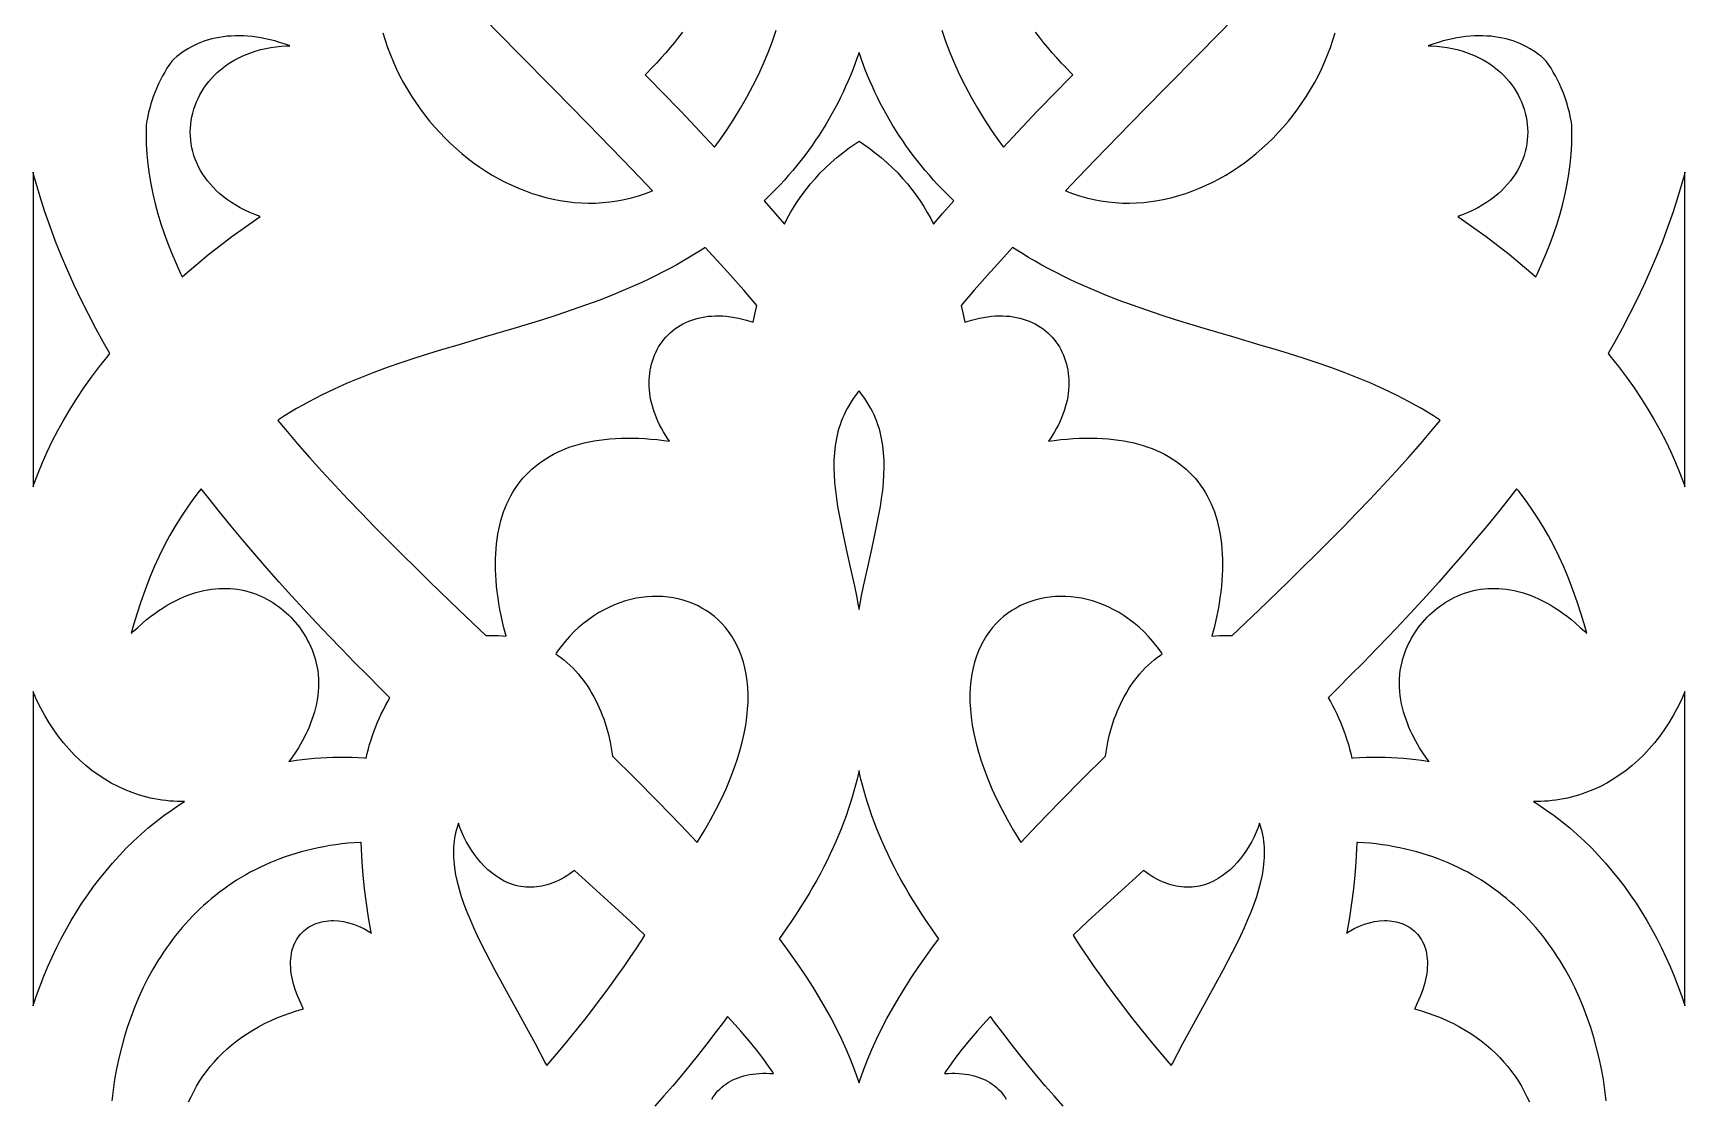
# Model space of a CAD drawing. Extents: x -340 to 340, y -265 to 265.
# Drawn here: x 230.2 to 289.8, y -57.4 to -18.9 of the extents above; entities that cross this region are included whole.
import ezdxf

# ---------------------------------------------------------------- set-up
doc = ezdxf.new("R2010")
doc.units = 0
doc.layers.add('LAYER_1', color=18, linetype='CONTINUOUS')

msp = doc.modelspace()

# ---------------------------------------------------------------- linework, layer by layer
at = {"layer": 'LAYER_1'}
for points in [[(242.823, -18.935), (242.904, -19.205), (242.994, -19.472), (243.093, -19.735), (243.2, -19.994), (243.316, -20.25), (243.439, -20.501), (243.57, -20.748), (243.709, -20.99), (243.855, -21.228), (244.008, -21.46), (244.168, -21.688), (244.335, -21.91), (244.508, -22.126), (244.687, -22.336), (244.873, -22.541), (245.064, -22.739), (245.26, -22.93), (245.462, -23.115), (245.669, -23.293), (245.881, -23.464), (246.097, -23.628), (246.317, -23.784), (246.542, -23.932), (246.77, -24.072), (247.002, -24.204), (247.238, -24.328), (247.476, -24.443), (247.717, -24.549), (247.962, -24.646), (248.208, -24.734), (248.457, -24.813), (248.707, -24.882), (248.96, -24.941), (249.214, -24.991), (249.469, -25.03), (249.725, -25.059), (249.983, -25.077), (250.241, -25.085), (250.499, -25.082), (250.757, -25.067), (251.016, -25.042), (251.274, -25.004), (251.533, -24.955), (251.79, -24.894), (252.047, -24.821), (252.303, -24.736), (252.552, -24.64), (252.093, -24.157), (251.472, -23.51), (250.222, -22.224), (248.965, -20.946), (247.703, -19.67), (246.437, -18.391)], [(273.564, -18.391), (272.298, -19.671), (271.036, -20.947), (269.779, -22.225), (268.528, -23.51), (267.907, -24.157), (267.448, -24.64), (267.697, -24.736), (267.953, -24.821), (268.21, -24.894), (268.467, -24.955), (268.726, -25.004), (268.984, -25.042), (269.243, -25.067), (269.501, -25.082), (269.76, -25.085), (270.017, -25.077), (270.275, -25.059), (270.531, -25.03), (270.786, -24.991), (271.04, -24.941), (271.293, -24.882), (271.543, -24.813), (271.792, -24.734), (272.039, -24.646), (272.283, -24.549), (272.524, -24.443), (272.763, -24.328), (272.998, -24.204), (273.23, -24.072), (273.459, -23.932), (273.683, -23.784), (273.904, -23.628), (274.12, -23.464), (274.331, -23.293), (274.538, -23.115), (274.74, -22.93), (274.937, -22.739), (275.128, -22.541), (275.313, -22.336), (275.492, -22.126), (275.665, -21.91), (275.832, -21.688), (275.992, -21.46), (276.145, -21.228), (276.292, -20.99), (276.43, -20.748), (276.561, -20.501), (276.685, -20.25), (276.8, -19.994), (276.907, -19.735), (277.006, -19.472), (277.096, -19.205), (277.177, -18.935)], [(253.631, -18.912), (253.492, -19.097), (253.346, -19.284), (253.193, -19.47), (253.034, -19.657), (252.868, -19.844), (252.696, -20.031), (252.516, -20.218), (252.33, -20.406), (252.283, -20.452), (252.498, -20.666), (252.856, -21.03), (253.566, -21.768), (254.265, -22.509), (254.792, -23.071), (254.944, -22.864), (255.222, -22.463), (255.482, -22.061), (255.727, -21.659), (255.957, -21.256), (256.17, -20.854), (256.369, -20.451), (256.552, -20.048), (256.721, -19.646), (256.874, -19.244), (257.013, -18.842)], [(262.987, -18.842), (263.126, -19.244), (263.28, -19.646), (263.448, -20.048), (263.631, -20.451), (263.83, -20.854), (264.043, -21.256), (264.273, -21.659), (264.518, -22.061), (264.779, -22.463), (265.056, -22.864), (265.208, -23.071), (265.734, -22.509), (266.434, -21.768), (267.144, -21.03), (267.502, -20.666), (267.717, -20.451), (267.671, -20.406), (267.484, -20.218), (267.305, -20.031), (267.132, -19.844), (266.966, -19.657), (266.807, -19.47), (266.654, -19.284), (266.508, -19.097), (266.369, -18.912)], [(235.813, -57.534), (235.9, -57.342), (235.996, -57.153), (236.1, -56.967), (236.211, -56.784), (236.33, -56.605), (236.457, -56.43), (236.592, -56.259), (236.734, -56.092), (236.883, -55.93), (237.04, -55.772), (237.204, -55.619), (237.375, -55.472), (237.554, -55.329), (237.739, -55.193), (237.932, -55.061), (238.131, -54.936), (238.337, -54.817), (238.549, -54.705), (238.768, -54.599), (238.994, -54.5), (239.226, -54.408), (239.465, -54.323), (239.709, -54.246), (239.961, -54.176), (239.936, -54.13), (239.87, -53.994), (239.809, -53.861), (239.754, -53.73), (239.705, -53.603), (239.661, -53.477), (239.622, -53.355), (239.588, -53.235), (239.56, -53.117), (239.536, -53.002), (239.518, -52.89), (239.504, -52.78), (239.496, -52.673), (239.492, -52.569), (239.493, -52.467), (239.498, -52.368), (239.509, -52.272), (239.523, -52.178), (239.543, -52.088), (239.567, -52), (239.595, -51.915), (239.627, -51.834), (239.664, -51.756), (239.705, -51.681), (239.75, -51.609), (239.798, -51.541), (239.85, -51.477), (239.906, -51.417), (239.965, -51.36), (240.027, -51.307), (240.093, -51.259), (240.16, -51.214), (240.231, -51.173), (240.304, -51.137), (240.379, -51.104), (240.456, -51.075), (240.535, -51.051), (240.615, -51.03), (240.697, -51.014), (240.781, -51.001), (240.866, -50.992), (240.952, -50.987), (241.041, -50.986), (241.216, -50.996), (241.396, -51.021), (241.579, -51.062), (241.762, -51.117), (241.946, -51.189), (242.129, -51.275), (242.312, -51.377), (242.409, -51.44), (242.403, -51.411), (242.309, -50.874), (242.23, -50.352), (242.164, -49.844), (242.112, -49.35), (242.073, -48.871), (242.046, -48.406), (242.038, -48.161), (242.009, -48.162), (241.782, -48.177), (241.557, -48.197), (241.337, -48.221), (241.119, -48.249), (240.904, -48.281), (240.692, -48.318), (240.483, -48.359), (240.277, -48.404), (240.074, -48.453), (239.875, -48.506), (239.678, -48.563), (239.484, -48.623), (239.293, -48.688), (239.105, -48.756), (238.92, -48.828), (238.738, -48.904), (238.559, -48.983), (238.383, -49.066), (238.21, -49.152), (238.039, -49.242), (237.872, -49.335), (237.707, -49.431), (237.546, -49.531), (237.387, -49.633), (237.231, -49.739), (237.078, -49.848), (236.927, -49.96), (236.78, -50.076), (236.636, -50.194), (236.494, -50.315), (236.355, -50.438), (236.219, -50.565), (236.086, -50.694), (235.955, -50.826), (235.828, -50.961), (235.703, -51.098), (235.581, -51.238), (235.462, -51.38), (235.345, -51.525), (235.232, -51.672), (235.121, -51.821), (235.013, -51.973), (234.908, -52.126), (234.805, -52.282), (234.706, -52.439), (234.515, -52.762), (234.335, -53.092), (234.166, -53.429), (234.009, -53.773), (233.862, -54.123), (233.727, -54.48), (233.602, -54.841), (233.489, -55.208), (233.387, -55.58), (233.295, -55.955), (233.215, -56.334), (233.145, -56.717), (233.087, -57.102), (233.039, -57.49)], [(286.961, -57.49), (286.914, -57.102), (286.855, -56.717), (286.786, -56.335), (286.705, -55.955), (286.614, -55.58), (286.511, -55.208), (286.398, -54.842), (286.273, -54.48), (286.138, -54.124), (285.991, -53.773), (285.834, -53.429), (285.665, -53.092), (285.485, -52.762), (285.294, -52.44), (285.195, -52.282), (285.092, -52.126), (284.987, -51.973), (284.879, -51.821), (284.768, -51.672), (284.655, -51.525), (284.538, -51.38), (284.419, -51.238), (284.297, -51.098), (284.172, -50.961), (284.045, -50.826), (283.914, -50.694), (283.781, -50.565), (283.645, -50.438), (283.506, -50.315), (283.364, -50.194), (283.22, -50.076), (283.072, -49.961), (282.922, -49.848), (282.769, -49.739), (282.613, -49.633), (282.454, -49.531), (282.293, -49.431), (282.128, -49.335), (281.961, -49.242), (281.79, -49.152), (281.617, -49.066), (281.441, -48.983), (281.262, -48.904), (281.08, -48.828), (280.895, -48.756), (280.707, -48.688), (280.516, -48.623), (280.322, -48.563), (280.125, -48.506), (279.925, -48.453), (279.723, -48.404), (279.517, -48.359), (279.308, -48.318), (279.096, -48.281), (278.881, -48.249), (278.663, -48.221), (278.442, -48.197), (278.218, -48.177), (277.991, -48.162), (277.961, -48.161), (277.954, -48.406), (277.927, -48.871), (277.888, -49.35), (277.836, -49.844), (277.77, -50.352), (277.691, -50.874), (277.597, -51.411), (277.591, -51.44), (277.688, -51.377), (277.87, -51.275), (278.054, -51.189), (278.238, -51.117), (278.421, -51.062), (278.603, -51.021), (278.783, -50.996), (278.958, -50.986), (279.048, -50.987), (279.134, -50.992), (279.219, -51.001), (279.302, -51.014), (279.385, -51.03), (279.465, -51.051), (279.544, -51.075), (279.621, -51.104), (279.696, -51.137), (279.769, -51.173), (279.839, -51.214), (279.907, -51.259), (279.972, -51.307), (280.035, -51.36), (280.094, -51.417), (280.149, -51.477), (280.202, -51.541), (280.25, -51.609), (280.295, -51.681), (280.336, -51.755), (280.373, -51.834), (280.405, -51.915), (280.433, -52), (280.457, -52.087), (280.477, -52.178), (280.491, -52.272), (280.502, -52.368), (280.507, -52.467), (280.508, -52.569), (280.504, -52.673), (280.496, -52.78), (280.482, -52.89), (280.464, -53.002), (280.44, -53.117), (280.412, -53.235), (280.378, -53.355), (280.339, -53.477), (280.295, -53.603), (280.246, -53.73), (280.191, -53.861), (280.13, -53.994), (280.064, -54.13), (280.039, -54.176), (280.291, -54.246), (280.535, -54.323), (280.774, -54.408), (281.006, -54.5), (281.232, -54.599), (281.451, -54.705), (281.663, -54.817), (281.869, -54.936), (282.069, -55.061), (282.261, -55.193), (282.446, -55.329), (282.625, -55.472), (282.796, -55.619), (282.96, -55.772), (283.117, -55.93), (283.266, -56.092), (283.408, -56.259), (283.543, -56.43), (283.67, -56.605), (283.789, -56.784), (283.9, -56.967), (284.004, -57.153), (284.1, -57.342), (284.187, -57.534)], [(254.69, -57.43), (254.74, -57.352), (254.793, -57.277), (254.851, -57.204), (254.912, -57.135), (254.977, -57.068), (255.047, -57.005), (255.12, -56.944), (255.197, -56.887), (255.278, -56.834), (255.362, -56.784), (255.45, -56.738), (255.542, -56.696), (255.638, -56.658), (255.737, -56.623), (255.839, -56.593), (255.945, -56.567), (256.054, -56.544), (256.167, -56.526), (256.283, -56.513), (256.403, -56.503), (256.526, -56.498), (256.652, -56.497), (256.782, -56.501), (256.917, -56.509), (256.863, -56.425), (256.762, -56.276), (256.541, -55.968), (256.296, -55.649), (256.027, -55.32), (255.736, -54.98), (255.423, -54.63), (255.254, -54.447), (255.108, -54.648), (254.813, -55.042), (254.514, -55.432), (254.211, -55.817), (253.903, -56.198), (253.592, -56.575), (253.278, -56.948), (252.96, -57.317), (252.639, -57.684)], [(267.361, -57.684), (267.04, -57.317), (266.722, -56.948), (266.408, -56.575), (266.097, -56.198), (265.789, -55.817), (265.486, -55.432), (265.187, -55.042), (264.892, -54.648), (264.746, -54.447), (264.577, -54.63), (264.264, -54.98), (263.973, -55.32), (263.704, -55.65), (263.459, -55.968), (263.238, -56.276), (263.137, -56.425), (263.083, -56.509), (263.218, -56.501), (263.348, -56.497), (263.475, -56.498), (263.597, -56.503), (263.717, -56.512), (263.833, -56.526), (263.946, -56.544), (264.055, -56.566), (264.161, -56.593), (264.263, -56.623), (264.362, -56.658), (264.458, -56.696), (264.55, -56.738), (264.638, -56.784), (264.722, -56.834), (264.803, -56.887), (264.88, -56.944), (264.953, -57.004), (265.023, -57.068), (265.088, -57.134), (265.15, -57.204), (265.207, -57.277), (265.261, -57.352), (265.31, -57.43)]]:
    msp.add_lwpolyline(points, dxfattribs=at)
for points in [[(239.463, -19.406), (239.439, -19.397), (239.264, -19.337), (239.091, -19.283), (238.921, -19.234), (238.753, -19.192), (238.587, -19.154), (238.423, -19.123), (238.262, -19.097), (238.103, -19.077), (237.947, -19.062), (237.793, -19.052), (237.641, -19.047), (237.492, -19.048), (237.346, -19.054), (237.203, -19.065), (237.062, -19.081), (236.923, -19.102), (236.788, -19.128), (236.655, -19.159), (236.525, -19.194), (236.398, -19.234), (236.273, -19.279), (236.152, -19.328), (236.033, -19.382), (235.917, -19.441), (235.804, -19.504), (235.694, -19.571), (235.587, -19.643), (235.483, -19.719), (235.382, -19.799), (235.284, -19.884), (235.202, -19.96), (235.121, -20.08), (235.033, -20.216), (234.95, -20.354), (234.872, -20.494), (234.798, -20.634), (234.729, -20.776), (234.664, -20.919), (234.604, -21.064), (234.549, -21.209), (234.497, -21.357), (234.451, -21.505), (234.408, -21.655), (234.37, -21.807), (234.336, -21.96), (234.307, -22.114), (234.284, -22.26), (234.279, -22.427), (234.277, -22.605), (234.284, -22.964), (234.305, -23.322), (234.339, -23.68), (234.386, -24.038), (234.446, -24.396), (234.519, -24.754), (234.604, -25.112), (234.701, -25.47), (234.81, -25.829), (234.931, -26.187), (235.063, -26.546), (235.206, -26.904), (235.36, -27.263), (235.524, -27.622), (235.584, -27.744), (235.757, -27.59), (236.141, -27.261), (236.538, -26.935), (236.949, -26.612), (237.375, -26.291), (237.817, -25.973), (238.274, -25.656), (238.397, -25.575), (238.204, -25.503), (238.02, -25.426), (237.843, -25.344), (237.674, -25.256), (237.513, -25.165), (237.359, -25.068), (237.213, -24.968), (237.075, -24.863), (236.944, -24.754), (236.821, -24.642), (236.706, -24.526), (236.598, -24.407), (236.498, -24.285), (236.405, -24.16), (236.32, -24.033), (236.242, -23.903), (236.172, -23.771), (236.11, -23.637), (236.055, -23.501), (236.007, -23.364), (235.967, -23.226), (235.934, -23.087), (235.908, -22.947), (235.89, -22.807), (235.879, -22.667), (235.875, -22.526), (235.878, -22.386), (235.889, -22.247), (235.906, -22.108), (235.93, -21.97), (235.961, -21.834), (235.999, -21.699), (236.044, -21.565), (236.096, -21.434), (236.154, -21.304), (236.218, -21.177), (236.289, -21.053), (236.367, -20.931), (236.45, -20.813), (236.54, -20.697), (236.637, -20.585), (236.739, -20.477), (236.848, -20.373), (236.962, -20.273), (237.083, -20.177), (237.209, -20.086), (237.341, -19.999), (237.479, -19.918), (237.622, -19.842), (237.771, -19.771), (237.925, -19.706), (238.085, -19.646), (238.25, -19.593), (238.42, -19.545), (238.595, -19.505), (238.775, -19.471), (238.961, -19.443), (239.151, -19.423), (239.346, -19.41)], [(280.537, -19.406), (280.655, -19.41), (280.85, -19.423), (281.04, -19.443), (281.225, -19.471), (281.406, -19.505), (281.581, -19.545), (281.751, -19.593), (281.916, -19.646), (282.075, -19.706), (282.23, -19.771), (282.378, -19.842), (282.522, -19.918), (282.659, -19.999), (282.791, -20.086), (282.918, -20.177), (283.038, -20.273), (283.152, -20.373), (283.261, -20.477), (283.363, -20.585), (283.46, -20.697), (283.55, -20.813), (283.633, -20.931), (283.711, -21.053), (283.782, -21.177), (283.846, -21.304), (283.904, -21.434), (283.956, -21.565), (284.001, -21.699), (284.038, -21.834), (284.07, -21.97), (284.094, -22.108), (284.111, -22.247), (284.122, -22.386), (284.125, -22.526), (284.121, -22.667), (284.11, -22.807), (284.092, -22.947), (284.066, -23.087), (284.033, -23.226), (283.993, -23.364), (283.945, -23.501), (283.89, -23.637), (283.828, -23.771), (283.758, -23.903), (283.68, -24.033), (283.595, -24.16), (283.502, -24.285), (283.402, -24.407), (283.294, -24.526), (283.179, -24.642), (283.056, -24.754), (282.925, -24.863), (282.787, -24.968), (282.641, -25.068), (282.487, -25.165), (282.326, -25.256), (282.157, -25.344), (281.98, -25.426), (281.796, -25.503), (281.603, -25.575), (281.726, -25.656), (282.183, -25.973), (282.624, -26.291), (283.05, -26.612), (283.462, -26.935), (283.859, -27.261), (284.243, -27.59), (284.416, -27.744), (284.476, -27.622), (284.64, -27.263), (284.794, -26.904), (284.937, -26.546), (285.069, -26.187), (285.19, -25.829), (285.299, -25.47), (285.396, -25.112), (285.481, -24.754), (285.554, -24.396), (285.614, -24.038), (285.661, -23.68), (285.695, -23.322), (285.716, -22.964), (285.723, -22.605), (285.721, -22.427), (285.716, -22.26), (285.693, -22.114), (285.663, -21.959), (285.63, -21.807), (285.592, -21.655), (285.549, -21.505), (285.503, -21.357), (285.451, -21.209), (285.396, -21.063), (285.336, -20.919), (285.271, -20.776), (285.202, -20.634), (285.128, -20.494), (285.05, -20.354), (284.967, -20.217), (284.879, -20.08), (284.798, -19.96), (284.716, -19.884), (284.618, -19.799), (284.517, -19.719), (284.413, -19.643), (284.306, -19.571), (284.196, -19.504), (284.083, -19.441), (283.967, -19.382), (283.848, -19.328), (283.726, -19.279), (283.602, -19.234), (283.475, -19.194), (283.345, -19.159), (283.212, -19.128), (283.076, -19.102), (282.938, -19.081), (282.797, -19.065), (282.654, -19.054), (282.507, -19.048), (282.358, -19.047), (282.207, -19.052), (282.053, -19.062), (281.897, -19.077), (281.738, -19.097), (281.576, -19.123), (281.413, -19.154), (281.247, -19.192), (281.079, -19.234), (280.908, -19.283), (280.736, -19.337), (280.561, -19.397)], [(263.177, -24.765), (263.012, -24.597), (262.85, -24.427), (262.692, -24.255), (262.538, -24.081), (262.388, -23.905), (262.241, -23.728), (262.098, -23.549), (261.959, -23.368), (261.824, -23.185), (261.692, -23.001), (261.564, -22.815), (261.44, -22.628), (261.319, -22.439), (261.202, -22.248), (261.088, -22.057), (260.978, -21.863), (260.872, -21.669), (260.769, -21.473), (260.67, -21.276), (260.574, -21.077), (260.482, -20.878), (260.393, -20.677), (260.308, -20.475), (260.226, -20.273), (260.148, -20.069), (260.073, -19.863), (260, -19.648), (259.927, -19.863), (259.852, -20.069), (259.774, -20.273), (259.692, -20.475), (259.607, -20.677), (259.518, -20.878), (259.426, -21.077), (259.33, -21.276), (259.231, -21.473), (259.128, -21.669), (259.022, -21.863), (258.912, -22.057), (258.798, -22.248), (258.681, -22.439), (258.56, -22.628), (258.436, -22.815), (258.308, -23.001), (258.176, -23.185), (258.041, -23.368), (257.901, -23.549), (257.759, -23.728), (257.612, -23.905), (257.462, -24.081), (257.308, -24.255), (257.15, -24.427), (256.988, -24.597), (256.823, -24.765), (256.653, -24.931), (256.574, -25.006), (256.984, -25.468), (257.311, -25.842), (257.413, -25.645), (257.534, -25.428), (257.663, -25.214), (257.799, -25.002), (257.943, -24.794), (258.095, -24.59), (258.256, -24.389), (258.425, -24.192), (258.604, -23.998), (258.793, -23.809), (258.991, -23.624), (259.199, -23.443), (259.418, -23.266), (259.648, -23.094), (260, -22.849), (260.352, -23.094), (260.582, -23.266), (260.801, -23.443), (261.009, -23.624), (261.207, -23.809), (261.396, -23.998), (261.574, -24.192), (261.744, -24.389), (261.905, -24.59), (262.057, -24.794), (262.201, -25.002), (262.337, -25.214), (262.465, -25.428), (262.587, -25.645), (262.689, -25.842), (263.016, -25.467), (263.426, -25.006), (263.346, -24.931)], [(230.2, -35.329), (230.241, -35.208), (230.384, -34.829), (230.54, -34.448), (230.711, -34.066), (230.895, -33.683), (231.094, -33.298), (231.307, -32.913), (231.536, -32.526), (231.779, -32.14), (232.038, -31.753), (232.312, -31.367), (232.602, -30.98), (232.906, -30.596), (232.971, -30.516), (232.748, -30.123), (232.467, -29.609), (232.197, -29.092), (231.937, -28.572), (231.689, -28.05), (231.453, -27.525), (231.228, -26.997), (231.015, -26.467), (230.816, -25.935), (230.629, -25.4), (230.456, -24.863), (230.296, -24.325), (230.221, -24.054), (230.2, -23.972)], [(289.616, -34.83), (289.759, -35.209), (289.8, -35.329), (289.8, -23.973), (289.778, -24.054), (289.704, -24.325), (289.544, -24.864), (289.371, -25.401), (289.184, -25.936), (288.985, -26.468), (288.772, -26.998), (288.548, -27.525), (288.311, -28.05), (288.063, -28.572), (287.803, -29.092), (287.533, -29.609), (287.253, -30.123), (287.03, -30.515), (287.094, -30.596), (287.398, -30.98), (287.688, -31.367), (287.962, -31.753), (288.221, -32.14), (288.464, -32.527), (288.693, -32.913), (288.906, -33.298), (289.105, -33.683), (289.29, -34.066), (289.46, -34.449)], [(255.363, -27.693), (254.881, -27.155), (254.455, -26.685), (254.363, -26.746), (254.124, -26.897), (253.884, -27.043), (253.642, -27.185), (253.399, -27.322), (253.154, -27.455), (252.908, -27.584), (252.661, -27.709), (252.412, -27.83), (252.162, -27.947), (251.66, -28.172), (251.153, -28.384), (250.644, -28.584), (250.131, -28.774), (249.617, -28.955), (249.101, -29.128), (248.583, -29.295), (248.066, -29.455), (247.548, -29.612), (246.515, -29.917), (245.489, -30.22), (244.979, -30.373), (244.473, -30.529), (243.971, -30.689), (243.473, -30.855), (242.98, -31.026), (242.493, -31.206), (242.011, -31.394), (241.536, -31.591), (241.067, -31.801), (240.837, -31.909), (240.607, -32.021), (240.38, -32.137), (240.155, -32.256), (239.932, -32.378), (239.711, -32.504), (239.492, -32.635), (239.276, -32.769), (239.062, -32.907), (239.031, -32.928), (239.307, -33.262), (239.735, -33.764), (240.175, -34.266), (240.625, -34.768), (241.085, -35.269), (241.555, -35.77), (242.033, -36.27), (242.519, -36.771), (243.012, -37.271), (243.512, -37.77), (244.017, -38.269), (244.526, -38.767), (245.558, -39.763), (246.536, -40.697), (246.581, -40.694), (246.717, -40.69), (246.856, -40.69), (246.996, -40.695), (247.137, -40.704), (247.267, -40.716), (247.189, -40.421), (247.136, -40.196), (247.088, -39.975), (247.046, -39.757), (247.008, -39.543), (246.976, -39.331), (246.948, -39.123), (246.925, -38.917), (246.907, -38.715), (246.894, -38.516), (246.886, -38.32), (246.883, -38.128), (246.885, -37.938), (246.892, -37.752), (246.904, -37.57), (246.921, -37.39), (246.943, -37.215), (246.97, -37.042), (247.001, -36.873), (247.038, -36.708), (247.08, -36.546), (247.127, -36.388), (247.179, -36.233), (247.236, -36.083), (247.299, -35.936), (247.366, -35.792), (247.438, -35.653), (247.516, -35.518), (247.598, -35.387), (247.686, -35.26), (247.778, -35.137), (247.876, -35.018), (247.978, -34.904), (248.086, -34.794), (248.198, -34.689), (248.316, -34.588), (248.438, -34.492), (248.564, -34.4), (248.696, -34.313), (248.832, -34.231), (248.973, -34.153), (249.119, -34.08), (249.269, -34.012), (249.423, -33.949), (249.582, -33.89), (249.746, -33.837), (249.914, -33.788), (250.086, -33.744), (250.263, -33.705), (250.444, -33.671), (250.63, -33.642), (250.819, -33.618), (251.014, -33.599), (251.212, -33.584), (251.415, -33.575), (251.622, -33.57), (251.834, -33.571), (252.05, -33.577), (252.27, -33.588), (252.494, -33.603), (252.723, -33.624), (252.956, -33.65), (253.167, -33.678), (253.106, -33.593), (253.023, -33.467), (252.945, -33.341), (252.873, -33.214), (252.807, -33.087), (252.746, -32.96), (252.691, -32.833), (252.641, -32.706), (252.596, -32.579), (252.557, -32.452), (252.523, -32.326), (252.494, -32.201), (252.471, -32.076), (252.452, -31.953), (252.439, -31.83), (252.431, -31.708), (252.428, -31.587), (252.43, -31.468), (252.438, -31.35), (252.45, -31.233), (252.466, -31.119), (252.488, -31.006), (252.515, -30.895), (252.546, -30.786), (252.582, -30.68), (252.623, -30.576), (252.668, -30.474), (252.718, -30.375), (252.772, -30.279), (252.831, -30.186), (252.894, -30.096), (252.962, -30.009), (253.033, -29.926), (253.109, -29.846), (253.189, -29.77), (253.273, -29.697), (253.361, -29.629), (253.452, -29.564), (253.548, -29.504), (253.647, -29.449), (253.749, -29.397), (253.855, -29.351), (253.965, -29.309), (254.077, -29.271), (254.193, -29.239), (254.312, -29.212), (254.434, -29.19), (254.558, -29.173), (254.686, -29.162), (254.816, -29.156), (254.949, -29.155), (255.084, -29.16), (255.222, -29.171), (255.362, -29.188), (255.505, -29.21), (255.65, -29.238), (255.797, -29.273), (255.946, -29.313), (256.097, -29.36), (256.182, -29.389), (256.231, -29.15), (256.312, -28.779), (255.84, -28.234)], [(278.445, -35.77), (278.915, -35.269), (279.375, -34.768), (279.825, -34.266), (280.265, -33.764), (280.693, -33.262), (280.969, -32.928), (280.938, -32.907), (280.724, -32.769), (280.508, -32.635), (280.289, -32.504), (280.068, -32.378), (279.845, -32.256), (279.62, -32.137), (279.393, -32.021), (279.163, -31.909), (278.933, -31.801), (278.464, -31.591), (277.989, -31.394), (277.507, -31.206), (277.02, -31.026), (276.527, -30.855), (276.029, -30.689), (275.527, -30.529), (275.021, -30.373), (274.511, -30.22), (273.485, -29.918), (272.452, -29.612), (271.934, -29.456), (271.417, -29.295), (270.9, -29.129), (270.383, -28.955), (269.869, -28.775), (269.356, -28.584), (268.847, -28.384), (268.34, -28.172), (267.838, -27.948), (267.588, -27.83), (267.339, -27.709), (267.092, -27.584), (266.846, -27.455), (266.601, -27.322), (266.358, -27.185), (266.116, -27.044), (265.876, -26.898), (265.637, -26.747), (265.544, -26.686), (265.118, -27.155), (264.636, -27.693), (264.16, -28.234), (263.688, -28.779), (263.77, -29.15), (263.818, -29.389), (263.903, -29.36), (264.054, -29.313), (264.203, -29.273), (264.35, -29.238), (264.495, -29.21), (264.638, -29.188), (264.778, -29.171), (264.916, -29.16), (265.051, -29.155), (265.184, -29.156), (265.314, -29.162), (265.442, -29.173), (265.566, -29.19), (265.688, -29.212), (265.807, -29.239), (265.923, -29.271), (266.035, -29.309), (266.145, -29.351), (266.251, -29.397), (266.353, -29.449), (266.452, -29.504), (266.548, -29.564), (266.639, -29.629), (266.727, -29.697), (266.811, -29.77), (266.891, -29.846), (266.967, -29.926), (267.038, -30.009), (267.106, -30.096), (267.169, -30.186), (267.228, -30.279), (267.282, -30.375), (267.332, -30.474), (267.377, -30.576), (267.418, -30.68), (267.454, -30.787), (267.485, -30.895), (267.512, -31.006), (267.533, -31.119), (267.55, -31.233), (267.562, -31.35), (267.569, -31.468), (267.571, -31.587), (267.568, -31.708), (267.56, -31.83), (267.547, -31.953), (267.529, -32.076), (267.506, -32.201), (267.477, -32.326), (267.443, -32.452), (267.404, -32.579), (267.359, -32.706), (267.309, -32.833), (267.254, -32.96), (267.193, -33.087), (267.126, -33.214), (267.054, -33.34), (266.977, -33.467), (266.894, -33.593), (266.833, -33.678), (267.044, -33.65), (267.277, -33.624), (267.506, -33.603), (267.73, -33.588), (267.951, -33.577), (268.166, -33.571), (268.378, -33.571), (268.585, -33.575), (268.788, -33.584), (268.987, -33.599), (269.181, -33.618), (269.371, -33.642), (269.556, -33.671), (269.737, -33.705), (269.914, -33.744), (270.086, -33.788), (270.254, -33.837), (270.418, -33.891), (270.577, -33.949), (270.731, -34.012), (270.882, -34.08), (271.027, -34.153), (271.168, -34.231), (271.304, -34.313), (271.436, -34.4), (271.563, -34.492), (271.685, -34.588), (271.802, -34.689), (271.914, -34.795), (272.022, -34.905), (272.124, -35.019), (272.222, -35.137), (272.314, -35.26), (272.402, -35.387), (272.484, -35.519), (272.562, -35.654), (272.634, -35.793), (272.701, -35.936), (272.764, -36.083), (272.821, -36.234), (272.873, -36.388), (272.92, -36.547), (272.962, -36.708), (272.998, -36.874), (273.03, -37.043), (273.057, -37.215), (273.079, -37.391), (273.096, -37.57), (273.108, -37.753), (273.115, -37.939), (273.117, -38.128), (273.113, -38.321), (273.106, -38.516), (273.093, -38.715), (273.075, -38.918), (273.052, -39.123), (273.024, -39.331), (272.991, -39.543), (272.954, -39.758), (272.911, -39.975), (272.864, -40.196), (272.811, -40.421), (272.732, -40.716), (272.863, -40.704), (273.004, -40.695), (273.144, -40.69), (273.283, -40.69), (273.419, -40.694), (273.464, -40.697), (274.442, -39.763), (275.474, -38.767), (275.983, -38.269), (276.488, -37.77), (276.988, -37.271), (277.481, -36.771), (277.967, -36.27)], [(259.184, -33.588), (259.16, -33.714), (259.14, -33.841), (259.124, -33.969), (259.111, -34.097), (259.095, -34.36), (259.092, -34.627), (259.1, -34.899), (259.118, -35.175), (259.147, -35.457), (259.184, -35.744), (259.229, -36.036), (259.281, -36.334), (259.339, -36.636), (259.402, -36.944), (259.54, -37.577), (259.686, -38.232), (259.833, -38.909), (259.905, -39.257), (259.973, -39.61), (260, -39.759), (260.027, -39.61), (260.095, -39.257), (260.167, -38.909), (260.314, -38.232), (260.46, -37.577), (260.598, -36.944), (260.661, -36.636), (260.719, -36.334), (260.771, -36.036), (260.816, -35.744), (260.854, -35.457), (260.882, -35.175), (260.9, -34.899), (260.908, -34.627), (260.905, -34.36), (260.889, -34.097), (260.876, -33.969), (260.86, -33.841), (260.84, -33.714), (260.817, -33.588), (260.789, -33.463), (260.758, -33.339), (260.724, -33.216), (260.685, -33.094), (260.641, -32.972), (260.594, -32.852), (260.542, -32.732), (260.485, -32.613), (260.424, -32.495), (260.358, -32.377), (260.286, -32.26), (260.21, -32.144), (260.129, -32.028), (260.041, -31.912), (260, -31.861), (259.959, -31.912), (259.872, -32.028), (259.79, -32.144), (259.714, -32.26), (259.643, -32.377), (259.576, -32.495), (259.515, -32.613), (259.459, -32.732), (259.407, -32.852), (259.359, -32.972), (259.316, -33.094), (259.277, -33.216), (259.242, -33.339), (259.211, -33.463)], [(242.839, -43.372), (242.915, -43.226), (242.995, -43.083), (243.077, -42.942), (242.728, -42.596), (242.264, -42.132), (241.802, -41.664), (241.342, -41.191), (240.884, -40.714), (240.428, -40.233), (239.976, -39.747), (239.527, -39.258), (239.082, -38.764), (238.641, -38.266), (238.206, -37.764), (237.775, -37.258), (237.351, -36.748), (236.933, -36.235), (236.521, -35.717), (236.271, -35.395), (236.194, -35.489), (235.967, -35.786), (235.746, -36.095), (235.532, -36.417), (235.326, -36.751), (235.126, -37.098), (234.933, -37.458), (234.748, -37.833), (234.571, -38.221), (234.402, -38.624), (234.24, -39.043), (234.087, -39.476), (233.942, -39.926), (233.806, -40.391), (233.744, -40.625), (233.827, -40.544), (233.98, -40.4), (234.133, -40.264), (234.285, -40.135), (234.437, -40.014), (234.589, -39.9), (234.74, -39.794), (234.891, -39.695), (235.041, -39.602), (235.19, -39.517), (235.339, -39.439), (235.487, -39.367), (235.635, -39.302), (235.781, -39.243), (235.927, -39.191), (236.072, -39.145), (236.215, -39.106), (236.358, -39.072), (236.499, -39.045), (236.639, -39.023), (236.778, -39.007), (236.915, -38.997), (237.051, -38.993), (237.185, -38.994), (237.317, -39), (237.448, -39.011), (237.577, -39.028), (237.704, -39.049), (237.829, -39.075), (237.951, -39.106), (238.072, -39.142), (238.191, -39.182), (238.307, -39.226), (238.421, -39.274), (238.532, -39.326), (238.641, -39.382), (238.748, -39.442), (238.852, -39.505), (238.953, -39.572), (239.052, -39.642), (239.147, -39.715), (239.24, -39.791), (239.331, -39.871), (239.418, -39.952), (239.502, -40.037), (239.583, -40.124), (239.662, -40.214), (239.737, -40.305), (239.809, -40.399), (239.878, -40.495), (239.943, -40.593), (240.005, -40.692), (240.064, -40.794), (240.12, -40.896), (240.172, -41.001), (240.22, -41.106), (240.265, -41.213), (240.307, -41.32), (240.344, -41.429), (240.378, -41.539), (240.409, -41.65), (240.443, -41.802), (240.47, -41.955), (240.488, -42.108), (240.499, -42.261), (240.503, -42.414), (240.499, -42.565), (240.489, -42.716), (240.473, -42.865), (240.451, -43.013), (240.423, -43.16), (240.39, -43.305), (240.352, -43.448), (240.31, -43.589), (240.263, -43.728), (240.212, -43.865), (240.158, -43.999), (240.101, -44.131), (240.04, -44.261), (239.912, -44.509), (239.775, -44.745), (239.632, -44.967), (239.485, -45.175), (239.432, -45.243), (239.487, -45.234), (239.7, -45.2), (239.914, -45.17), (240.131, -45.145), (240.349, -45.124), (240.57, -45.107), (240.791, -45.095), (241.015, -45.087), (241.24, -45.083), (241.467, -45.084), (241.696, -45.09), (241.927, -45.1), (242.159, -45.115), (242.217, -45.12), (242.255, -44.957), (242.298, -44.789), (242.345, -44.624), (242.395, -44.461), (242.449, -44.299), (242.505, -44.139), (242.566, -43.982), (242.629, -43.826), (242.695, -43.672), (242.765, -43.521)], [(280.024, -39.747), (279.572, -40.233), (279.116, -40.714), (278.658, -41.191), (278.198, -41.664), (277.736, -42.132), (277.273, -42.596), (276.923, -42.942), (277.006, -43.083), (277.085, -43.226), (277.162, -43.372), (277.235, -43.521), (277.305, -43.672), (277.371, -43.826), (277.435, -43.981), (277.495, -44.139), (277.551, -44.299), (277.605, -44.46), (277.655, -44.624), (277.702, -44.789), (277.746, -44.956), (277.783, -45.12), (277.841, -45.115), (278.073, -45.1), (278.304, -45.09), (278.532, -45.084), (278.759, -45.084), (278.985, -45.087), (279.208, -45.095), (279.43, -45.107), (279.65, -45.124), (279.869, -45.145), (280.085, -45.171), (280.3, -45.2), (280.513, -45.234), (280.569, -45.244), (280.515, -45.174), (280.368, -44.967), (280.226, -44.744), (280.089, -44.508), (279.96, -44.26), (279.899, -44.13), (279.842, -43.998), (279.788, -43.864), (279.737, -43.728), (279.69, -43.589), (279.648, -43.448), (279.61, -43.305), (279.577, -43.16), (279.549, -43.013), (279.527, -42.865), (279.511, -42.716), (279.501, -42.565), (279.497, -42.414), (279.501, -42.261), (279.512, -42.108), (279.53, -41.955), (279.557, -41.802), (279.591, -41.65), (279.622, -41.539), (279.656, -41.429), (279.693, -41.32), (279.735, -41.213), (279.78, -41.106), (279.828, -41.001), (279.88, -40.896), (279.936, -40.794), (279.995, -40.692), (280.057, -40.593), (280.122, -40.495), (280.191, -40.399), (280.263, -40.305), (280.338, -40.214), (280.417, -40.124), (280.498, -40.037), (280.582, -39.953), (280.67, -39.871), (280.76, -39.792), (280.853, -39.715), (280.949, -39.642), (281.047, -39.572), (281.148, -39.505), (281.252, -39.442), (281.359, -39.382), (281.468, -39.326), (281.579, -39.274), (281.693, -39.226), (281.809, -39.182), (281.928, -39.142), (282.048, -39.107), (282.171, -39.076), (282.296, -39.049), (282.423, -39.028), (282.552, -39.012), (282.683, -39), (282.815, -38.994), (282.949, -38.993), (283.085, -38.998), (283.222, -39.008), (283.361, -39.023), (283.501, -39.045), (283.642, -39.072), (283.785, -39.106), (283.928, -39.146), (284.073, -39.191), (284.218, -39.243), (284.365, -39.302), (284.512, -39.367), (284.661, -39.439), (284.809, -39.517), (284.959, -39.603), (285.109, -39.695), (285.26, -39.794), (285.411, -39.901), (285.563, -40.014), (285.715, -40.135), (285.867, -40.264), (286.02, -40.4), (286.173, -40.544), (286.256, -40.626), (286.194, -40.391), (286.058, -39.926), (285.913, -39.476), (285.76, -39.043), (285.598, -38.624), (285.429, -38.221), (285.252, -37.833), (285.067, -37.458), (284.874, -37.098), (284.674, -36.751), (284.467, -36.417), (284.253, -36.095), (284.033, -35.786), (283.805, -35.489), (283.728, -35.395), (283.479, -35.717), (283.067, -36.235), (282.649, -36.748), (282.224, -37.258), (281.794, -37.764), (281.358, -38.266), (280.918, -38.764), (280.473, -39.258)], [(251.913, -45.85), (252.754, -46.694), (253.166, -47.115), (253.571, -47.536), (253.97, -47.957), (254.165, -48.167), (254.178, -48.141), (254.425, -47.733), (254.647, -47.343), (254.85, -46.962), (255.035, -46.589), (255.202, -46.225), (255.353, -45.87), (255.486, -45.524), (255.603, -45.187), (255.703, -44.859), (255.789, -44.541), (255.859, -44.231), (255.914, -43.931), (255.955, -43.64), (255.983, -43.358), (255.997, -43.086), (255.998, -42.823), (255.988, -42.57), (255.965, -42.326), (255.93, -42.092), (255.885, -41.867), (255.829, -41.652), (255.763, -41.446), (255.688, -41.249), (255.603, -41.062), (255.509, -40.884), (255.407, -40.715), (255.297, -40.556), (255.179, -40.406), (255.054, -40.266), (254.921, -40.134), (254.783, -40.012), (254.638, -39.899), (254.487, -39.796), (254.33, -39.702), (254.169, -39.617), (254.002, -39.541), (253.832, -39.475), (253.657, -39.419), (253.478, -39.372), (253.296, -39.335), (253.111, -39.307), (252.923, -39.29), (252.733, -39.282), (252.542, -39.284), (252.349, -39.296), (252.155, -39.319), (251.96, -39.351), (251.766, -39.394), (251.571, -39.447), (251.377, -39.51), (251.184, -39.584), (250.993, -39.668), (250.803, -39.763), (250.615, -39.868), (250.43, -39.984), (250.248, -40.111), (250.069, -40.248), (249.894, -40.396), (249.724, -40.556), (249.558, -40.726), (249.396, -40.908), (249.24, -41.1), (249.09, -41.304), (249.057, -41.354), (249.124, -41.4), (249.24, -41.485), (249.353, -41.575), (249.462, -41.669), (249.568, -41.766), (249.67, -41.867), (249.769, -41.971), (249.865, -42.079), (249.956, -42.189), (250.045, -42.303), (250.129, -42.419), (250.211, -42.538), (250.289, -42.66), (250.363, -42.784), (250.434, -42.91), (250.502, -43.038), (250.566, -43.169), (250.627, -43.301), (250.684, -43.435), (250.738, -43.57), (250.789, -43.708), (250.88, -43.985), (250.958, -44.266), (251.023, -44.551), (251.074, -44.838), (251.103, -45.054)], [(269.789, -42.538), (269.871, -42.419), (269.956, -42.303), (270.044, -42.189), (270.136, -42.079), (270.231, -41.971), (270.33, -41.867), (270.432, -41.766), (270.538, -41.669), (270.647, -41.575), (270.76, -41.485), (270.876, -41.4), (270.943, -41.354), (270.91, -41.304), (270.76, -41.1), (270.604, -40.908), (270.443, -40.726), (270.277, -40.556), (270.106, -40.396), (269.931, -40.248), (269.752, -40.111), (269.57, -39.984), (269.385, -39.868), (269.197, -39.763), (269.008, -39.668), (268.816, -39.584), (268.623, -39.51), (268.429, -39.447), (268.235, -39.394), (268.04, -39.351), (267.845, -39.319), (267.651, -39.296), (267.458, -39.284), (267.267, -39.282), (267.077, -39.29), (266.889, -39.307), (266.704, -39.335), (266.522, -39.372), (266.344, -39.419), (266.169, -39.475), (265.998, -39.541), (265.831, -39.617), (265.67, -39.702), (265.513, -39.796), (265.362, -39.899), (265.217, -40.012), (265.079, -40.134), (264.947, -40.266), (264.821, -40.406), (264.703, -40.556), (264.593, -40.715), (264.491, -40.884), (264.397, -41.062), (264.313, -41.249), (264.237, -41.446), (264.171, -41.652), (264.115, -41.867), (264.07, -42.092), (264.035, -42.326), (264.013, -42.57), (264.002, -42.823), (264.003, -43.086), (264.017, -43.358), (264.045, -43.64), (264.086, -43.931), (264.141, -44.231), (264.211, -44.541), (264.297, -44.859), (264.397, -45.187), (264.514, -45.524), (264.647, -45.87), (264.798, -46.225), (264.965, -46.589), (265.15, -46.962), (265.353, -47.343), (265.575, -47.733), (265.822, -48.141), (265.835, -48.166), (266.03, -47.957), (266.429, -47.536), (266.834, -47.115), (267.246, -46.694), (268.087, -45.85), (268.897, -45.054), (268.926, -44.838), (268.977, -44.551), (269.042, -44.266), (269.12, -43.985), (269.211, -43.708), (269.262, -43.57), (269.316, -43.435), (269.373, -43.301), (269.434, -43.169), (269.498, -43.038), (269.566, -42.91), (269.637, -42.784), (269.711, -42.66)], [(230.342, -43.037), (230.214, -42.75), (230.2, -42.715), (230.2, -54.062), (230.203, -54.052), (230.323, -53.695), (230.452, -53.341), (230.588, -52.991), (230.733, -52.645), (230.885, -52.303), (231.046, -51.966), (231.214, -51.634), (231.39, -51.308), (231.574, -50.986), (231.765, -50.67), (231.964, -50.36), (232.171, -50.056), (232.385, -49.759), (232.606, -49.468), (232.835, -49.184), (233.071, -48.908), (233.314, -48.638), (233.565, -48.377), (233.822, -48.123), (234.087, -47.878), (234.358, -47.641), (234.637, -47.413), (234.922, -47.194), (235.214, -46.984), (235.512, -46.783), (235.668, -46.686), (235.558, -46.687), (235.415, -46.685), (235.273, -46.679), (235.132, -46.669), (234.992, -46.655), (234.853, -46.638), (234.714, -46.617), (234.577, -46.592), (234.441, -46.564), (234.306, -46.532), (234.172, -46.496), (234.039, -46.457), (233.908, -46.415), (233.776, -46.368), (233.521, -46.267), (233.27, -46.151), (233.024, -46.023), (232.785, -45.882), (232.552, -45.729), (232.325, -45.563), (232.105, -45.386), (231.893, -45.198), (231.688, -44.998), (231.49, -44.788), (231.3, -44.567), (231.119, -44.336), (230.946, -44.095), (230.781, -43.844), (230.625, -43.584), (230.479, -43.315)], [(289.8, -54.061), (289.8, -42.715), (289.786, -42.751), (289.658, -43.037), (289.521, -43.315), (289.375, -43.584), (289.219, -43.845), (289.054, -44.095), (288.881, -44.336), (288.7, -44.567), (288.51, -44.788), (288.312, -44.999), (288.107, -45.198), (287.895, -45.387), (287.675, -45.564), (287.448, -45.729), (287.215, -45.882), (286.976, -46.023), (286.73, -46.152), (286.479, -46.267), (286.224, -46.368), (286.092, -46.415), (285.961, -46.457), (285.828, -46.496), (285.694, -46.532), (285.559, -46.564), (285.423, -46.592), (285.286, -46.617), (285.147, -46.638), (285.008, -46.655), (284.868, -46.669), (284.727, -46.679), (284.585, -46.685), (284.442, -46.687), (284.332, -46.686), (284.487, -46.783), (284.786, -46.984), (285.078, -47.194), (285.363, -47.413), (285.642, -47.641), (285.913, -47.878), (286.178, -48.123), (286.435, -48.377), (286.686, -48.638), (286.929, -48.908), (287.165, -49.184), (287.394, -49.468), (287.615, -49.759), (287.829, -50.056), (288.036, -50.36), (288.235, -50.67), (288.426, -50.986), (288.61, -51.307), (288.786, -51.634), (288.954, -51.966), (289.115, -52.303), (289.267, -52.644), (289.412, -52.99), (289.548, -53.34), (289.677, -53.694), (289.797, -54.051)], [(261.525, -49.526), (261.394, -49.286), (261.27, -49.047), (261.151, -48.811), (261.037, -48.576), (260.929, -48.342), (260.827, -48.111), (260.729, -47.881), (260.637, -47.652), (260.55, -47.425), (260.468, -47.2), (260.39, -46.976), (260.318, -46.754), (260.249, -46.534), (260.186, -46.315), (260.127, -46.098), (260.072, -45.882), (260.022, -45.668), (260, -45.569), (259.979, -45.668), (259.928, -45.882), (259.873, -46.098), (259.814, -46.315), (259.751, -46.534), (259.683, -46.754), (259.61, -46.976), (259.532, -47.2), (259.45, -47.425), (259.363, -47.652), (259.271, -47.881), (259.173, -48.111), (259.07, -48.342), (258.963, -48.576), (258.849, -48.811), (258.73, -49.047), (258.606, -49.286), (258.475, -49.526), (258.339, -49.767), (258.197, -50.011), (258.049, -50.256), (257.895, -50.503), (257.735, -50.751), (257.568, -51.001), (257.395, -51.253), (257.215, -51.507), (257.117, -51.642), (257.308, -51.898), (257.579, -52.272), (257.841, -52.647), (258.092, -53.021), (258.333, -53.395), (258.563, -53.769), (258.783, -54.143), (258.99, -54.516), (259.186, -54.89), (259.369, -55.263), (259.54, -55.636), (259.698, -56.009), (259.843, -56.382), (259.974, -56.755), (260, -56.837), (260.026, -56.755), (260.157, -56.382), (260.302, -56.009), (260.46, -55.637), (260.631, -55.263), (260.814, -54.89), (261.01, -54.517), (261.217, -54.143), (261.436, -53.77), (261.667, -53.396), (261.908, -53.022), (262.159, -52.647), (262.421, -52.273), (262.692, -51.898), (262.883, -51.642), (262.785, -51.507), (262.605, -51.253), (262.432, -51.001), (262.265, -50.751), (262.105, -50.503), (261.951, -50.256), (261.803, -50.011), (261.661, -49.767)], [(246.524, -52.129), (246.85, -52.747), (247.198, -53.385), (247.937, -54.722), (248.317, -55.421), (248.694, -56.14), (248.735, -56.217), (248.817, -56.123), (249.086, -55.807), (249.351, -55.491), (249.611, -55.175), (249.867, -54.859), (250.118, -54.543), (250.364, -54.226), (250.605, -53.909), (250.842, -53.593), (251.074, -53.276), (251.302, -52.958), (251.524, -52.641), (251.742, -52.324), (251.955, -52.006), (252.163, -51.688), (252.277, -51.509), (251.738, -51.008), (251.053, -50.377), (249.738, -49.176), (249.668, -49.229), (249.565, -49.302), (249.462, -49.369), (249.359, -49.431), (249.257, -49.488), (249.156, -49.539), (249.055, -49.586), (248.954, -49.627), (248.854, -49.663), (248.754, -49.695), (248.655, -49.722), (248.557, -49.744), (248.459, -49.761), (248.362, -49.773), (248.266, -49.781), (248.171, -49.785), (248.077, -49.784), (247.984, -49.779), (247.892, -49.77), (247.801, -49.756), (247.711, -49.739), (247.623, -49.717), (247.534, -49.692), (247.367, -49.632), (247.203, -49.558), (247.046, -49.471), (246.895, -49.374), (246.75, -49.265), (246.612, -49.148), (246.481, -49.021), (246.356, -48.887), (246.238, -48.746), (246.126, -48.598), (246.021, -48.445), (245.923, -48.288), (245.832, -48.126), (245.748, -47.961), (245.671, -47.793), (245.602, -47.623), (245.547, -47.474), (245.522, -47.547), (245.487, -47.658), (245.457, -47.771), (245.431, -47.885), (245.41, -47.999), (245.393, -48.115), (245.38, -48.231), (245.372, -48.349), (245.367, -48.467), (245.367, -48.587), (245.371, -48.708), (245.378, -48.83), (245.389, -48.954), (245.404, -49.077), (245.445, -49.331), (245.501, -49.589), (245.569, -49.851), (245.651, -50.119), (245.745, -50.392), (245.85, -50.669), (245.966, -50.951), (246.092, -51.238), (246.228, -51.53), (246.372, -51.827)], [(274.59, -47.999), (274.569, -47.885), (274.543, -47.771), (274.513, -47.658), (274.478, -47.547), (274.453, -47.474), (274.398, -47.623), (274.329, -47.793), (274.252, -47.961), (274.168, -48.126), (274.077, -48.288), (273.979, -48.445), (273.874, -48.598), (273.762, -48.746), (273.644, -48.887), (273.519, -49.021), (273.388, -49.148), (273.249, -49.266), (273.105, -49.374), (272.954, -49.471), (272.796, -49.558), (272.633, -49.632), (272.465, -49.692), (272.377, -49.717), (272.288, -49.739), (272.199, -49.756), (272.108, -49.77), (272.016, -49.779), (271.923, -49.784), (271.828, -49.785), (271.733, -49.781), (271.637, -49.773), (271.54, -49.761), (271.443, -49.744), (271.344, -49.722), (271.245, -49.695), (271.145, -49.663), (271.045, -49.627), (270.944, -49.586), (270.843, -49.539), (270.742, -49.488), (270.64, -49.431), (270.537, -49.369), (270.434, -49.302), (270.331, -49.229), (270.261, -49.176), (268.947, -50.377), (268.262, -51.008), (267.723, -51.509), (267.837, -51.688), (268.045, -52.006), (268.258, -52.324), (268.476, -52.641), (268.698, -52.958), (268.926, -53.276), (269.158, -53.593), (269.395, -53.909), (269.636, -54.226), (269.882, -54.543), (270.133, -54.859), (270.389, -55.175), (270.649, -55.491), (270.914, -55.807), (271.183, -56.123), (271.265, -56.217), (271.306, -56.14), (271.683, -55.421), (272.063, -54.722), (272.803, -53.385), (273.15, -52.747), (273.476, -52.129), (273.628, -51.827), (273.772, -51.53), (273.908, -51.238), (274.034, -50.951), (274.15, -50.669), (274.255, -50.392), (274.349, -50.119), (274.431, -49.851), (274.499, -49.589), (274.555, -49.331), (274.596, -49.077), (274.611, -48.954), (274.622, -48.83), (274.629, -48.708), (274.633, -48.587), (274.633, -48.467), (274.628, -48.349), (274.62, -48.231), (274.607, -48.115)]]:
    msp.add_lwpolyline(points, close=True, dxfattribs=at)

doc.saveas('drawing.dxf')
